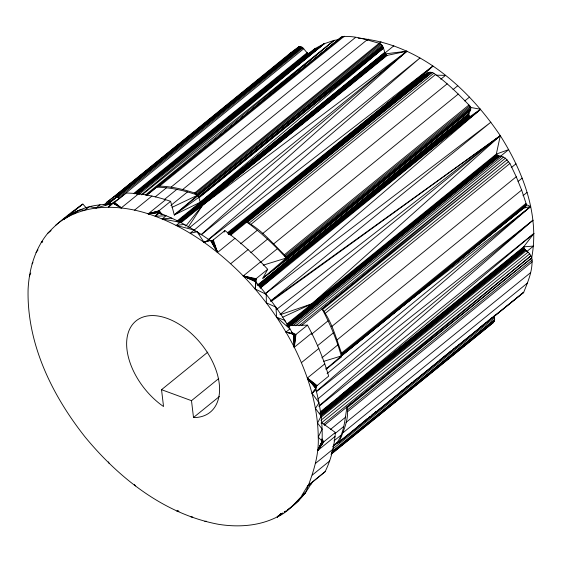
<?xml version="1.0" encoding="UTF-8"?>
<svg xmlns="http://www.w3.org/2000/svg" width="562" height="562" viewBox="0 0 562 562"><rect width="100%" height="100%" fill="white"/><g stroke="black" fill="none" stroke-linecap="round" stroke-linejoin="round"><path stroke-width="0.84" d="M292.626 333.898L294.636 334.987L294.277 347.274C308.166 375.191 317.853 405.743 318.254 437.131C319.061 456.421 312.598 474.56 305.791 492.193C296.567 500.735 289.304 511.638 277.277 516.885C259.201 526.144 238.169 527.479 218.372 524.29C164.708 514.181 119.397 478.536 85.319 437.271C52.118 395.402 26.695 343.705 28.1 289.177C29.147 269.198 34.893 248.952 47.763 233.293C58.153 222.116 70.496 212.935 82.853 204.069L86.738 208.439M326.164 369.262L341.52 356.8L340.993 356.329L341.689 354.987L341.527 353.098C336.041 338.141 331.945 321.597 322.047 308.861L301.351 325.658M340.993 356.329L525.941 206.008L526.032 203.36L521.648 190.089L516.26 176.763L509.91 163.486L505.428 158.196L501.726 156.348L498.199 155.885L496.316 154.093L500.299 135.681C467.851 87.44 418.367 43.33 358.149 38.216M270.659 301L500.299 135.681C523.025 171.522 539.794 214.958 531.673 257.916M321.302 422.42L335.381 432.473L323.333 442.182L322.321 442.203L322.068 441.261C322.82 423.79 320.333 406.34 315.893 389.459L315.977 387.316L317.108 385.532L328.665 376.154C323.515 358.437 316.273 341.373 307.505 325.152L295.415 334.854L293.821 334.762L292.746 333.666C282.356 315.324 270.034 298.12 256.117 282.286L255.352 280.361L256.132 278.675L267.688 269.296C254.698 255.071 240.403 242.039 224.898 230.596L212.78 240.325L210.848 240.564L209.31 239.946C193.806 229.022 177.142 219.714 159.369 213.026L158.365 212.014L159.053 210.715L170.609 201.329L174.304 214.944L200.198 202.285L383.502 48.058L381.837 45.101L379.153 43.232C367.084 40.197 353.828 34.746 341.373 37.043L146.457 195.267M259.665 287.252L469.713 116.777C466.446 113.053 474.012 108.599 468.926 105.003C458.079 93.538 446.642 82.474 433.822 73.236C431.841 72.231 429.256 71.676 427.345 73.116L228.755 234.312M255.373 279.96L255.267 281.52L255.373 279.96L243.262 275.963C216.581 248.804 184.68 225.741 148.235 213.82C117.837 203.908 80.823 203.493 55.413 225.474M260.691 261.815L243.262 275.963C263.578 297.129 280.916 321.148 294.277 347.274L295.415 334.854L291.987 333.076L295.183 334.931L294.277 347.274L311.706 333.133M293.125 334.2L286.002 332.1L289.894 328.889L276.666 317.242L275.907 307.133L266.367 302.841L266.233 294.305L255.197 289.044L255.745 281.773L243.262 275.963L256.132 278.675L255.865 282.026M255.626 281.548L243.262 275.963L255.71 279.152L255.443 282.426L256.132 278.675M287.575 509.713C297.382 503.531 304.99 494.384 310.723 484.409L312.929 481.746L325.131 471.666C331.159 459.442 334.355 446.024 335.381 432.473M255.324 281.604L255.555 279.384L243.262 275.963L255.415 280.986M332.795 446.902C344.218 437.707 344.618 420.306 347.007 406.909L530.886 255.872C529.664 251.917 524.269 250.975 523.672 246.858L533.9 233.49L319.083 406.242M255.197 289.044L256.117 282.286M255.387 281.506L255.71 279.152M333.301 445.308L339.23 442.006C343.312 431.103 349.473 418.774 347.007 406.909L531.785 257.916L530.886 255.872L323.712 424.015M338.788 442.596L523.728 292.268C528.013 281.541 533.254 269.662 531.785 257.916L347.288 407.654M341.043 356.139L525.491 206.584L526.222 204.343L341.717 354.088M267.688 269.296L262.798 278.281L285.995 260.318L286.838 258.773L286.206 258.063C274.277 244.821 261.112 232.696 246.802 222.06L230.778 235.071M257.41 285.138L468.877 113.552M29.414 276.09L30.791 273.02M170.609 201.329C156.32 196.398 141.357 193.293 126.211 193.04L114.093 202.819L110.798 203.957C98.174 204.828 84.258 205.769 73.931 213.862L77.985 210.708L64.166 218.983L82.853 204.069M335.05 436.449L317.621 450.598L322.068 441.261L318.254 437.131L322.152 429.101L317.537 423.01L321.134 416.154L315.465 408.363L319.012 402.792L312.065 393.323L315.781 388.623L307.372 378.029L324.801 363.888M321.97 438.901L323.824 441.851L317.621 450.598L322.075 441.542M321.605 439.421L323.333 442.182L317.621 450.598L322.096 441.739M321.9 440.172L323.15 442.266L317.621 450.598L322.216 442.062M224.076 232.113L224.898 230.596M321.9 440.945L322.764 442.357L317.621 450.598L322.321 442.203M32.062 263.852L32.933 262.356M317.621 450.598L322.532 442.322L321.626 440.882M325.131 471.666L307.702 485.814L301.829 495.459L305.391 492.818L294.755 503.91L286.55 511.076L284.309 512.066M331.482 453.927L493.513 322.419L494.672 319.532L494.237 316.315M187.877 227.666L202.685 205.13L386.649 55.118L387.183 55.385L406.902 51.205L201.091 234.677M36.031 252.57L37.977 249.893M185.931 225.91L202.685 205.13L387.183 55.385M426.418 74.254L427.345 73.116M111.086 203.943L108.382 207.181L112.744 203.5M315.795 388.883L312.065 393.323L315.893 389.459M313.828 59.705L341.373 37.043M111.332 203.908L108.382 207.181L112.238 203.69M71.079 213.138L72.842 211.333M104.11 204.652L291.06 52.498L298.668 46.927C304.091 45.079 305.271 54.261 310.21 53.79L324.133 43.759L334.109 40.38L339.097 39.502M287.386 56.123L291.06 52.498M111.887 203.788L108.382 207.181L110.798 203.957L96.144 207.933L89.548 206.69L84.623 210.167L79.755 209.865L70.391 214.333L64.166 218.983L81.595 204.835M158.92 212.808L155.175 216.194L166.155 215.815L162.151 218.92L180.163 222.285L176.173 225.404L194.15 230.055L194.965 231.502M282.777 317.158L311.819 303.838L500.299 135.681L271.074 301.534M200.198 202.285L198.344 195.435L197.62 195.169C184.399 190.469 170.539 187.42 156.475 187.139L342.694 36.397M325.939 368.862L327.239 367.71M105.804 205.025L110.3 201.112L117.437 196.426L119.256 198.47L303.754 48.725M318.886 406.017L532.966 220.241L316.315 391.77M260.311 288.032L285.215 266.514L480.601 109.274L470.38 107.398M316.153 391.566L530.683 206.493L526.067 204.561M208.045 239.848L419.94 58.012L201.196 234.818M265.138 293.842L480.601 109.274L469.713 116.777M326.079 368.967L341.296 355.985C336.701 339.603 330.077 323.853 322.047 308.861L505.428 158.196L298.935 325.784M179.959 222.861L386.649 55.118L384.921 53.13L383.502 48.058L198.857 197.346L174.304 214.944L197.62 195.169L382.56 46.028L380.081 43.66L195.583 193.398L194.656 192.97C182.861 189.268 170.609 186.106 158.196 186.141M178.899 221.92L200.739 203.451L384.921 53.13M177.838 221.934L200.416 202.875L384.703 52.54L176.672 221.386M227.35 130.005L228.692 128.881M230.034 127.75L334.109 40.38L142.256 194.712M194.206 230.09L406.902 51.205L384.534 53.945M339.174 396.603L533.9 233.49M96.144 207.933L100.008 204.716M317.839 398.999L532.966 220.241M141.217 194.873L324.133 43.759L315.085 48.571L308.405 53.741M333.034 446.453L338.45 442.006M294.755 503.91L298.963 500.454M145.432 195.056L334.109 40.38M327.07 373.604L530.683 206.493L522.47 208.453M107.518 204.399L302.012 47.271L117.514 197.016L115.681 196.37L114.17 196.672L106.555 202.236M201.147 203.999L385.237 53.713L178.547 221.463M201.625 204.47L385.651 54.254L178.962 222.004M202.144 204.856L386.129 54.732L179.44 222.475M286.114 257.691L470.619 107.946L468.926 105.003L284.421 254.748L286.114 257.691L470.794 108.93L286.297 258.675L286.838 258.773L262.798 278.281L286.206 258.063L284.421 254.748C272.535 243.465 261.576 229.549 246.802 222.06L430.197 72.203L229.837 234.818M337.404 443.123L523.728 292.268M365.967 419.814L367.33 418.704M368.693 417.594L370.049 416.484M372.093 414.819L373.449 413.709M374.812 412.599L376.175 411.489M331.721 452.593L494.672 319.532L331.791 451.722M139.081 194.34L324.133 43.759L308.433 54.437M198.857 197.346L383.122 47.039L198.625 196.777L195.583 193.398M47.763 233.293L51.114 230.575M42.628 241.26L41.286 242.348L42.698 241.646M114.866 196.398L299.363 46.66M114.81 196.728L116.172 195.618M115.681 196.37L300.178 46.625M105.628 204.905L110.3 201.112M116.58 196.581L301.084 46.836L298.668 46.927L114.17 196.672L116.58 196.581L302.012 47.271M107.419 204.554L117.437 196.426L117.514 197.016M118.42 197.655L302.918 47.918M133.911 193.335L307.245 52.659M134.395 193.806L307.73 53.13M135.597 193.63L308.25 53.502M308.271 54.1L315.085 48.571M136.13 193.897L308.791 53.769M136.657 194.038L309.311 53.91M137.142 194.045L309.795 53.917M137.283 194.136L310.21 53.79M138.652 193.778L121.223 207.919L113.103 203.353M146.858 195.218L174.803 172.541M176.847 170.883L178.21 169.773M179.573 168.67L180.936 167.567M182.299 166.457L184.343 164.799M185.706 163.69L217.051 138.252M218.414 137.142L219.777 136.039M221.14 134.929L222.503 133.826M224.547 132.168L225.91 131.058M227.273 129.955L232.05 126.078M233.413 124.975L261.351 102.298M263.395 100.64L264.758 99.53M266.121 98.427L267.484 97.317M268.847 96.214L270.891 94.556M272.254 93.447L303.606 68.002M304.969 66.899L306.332 65.789M307.695 64.686L309.058 63.583M312.465 60.815L311.102 61.918L312.472 60.759M159.791 185.973L344.288 36.235M134.55 210.139L151.979 195.99M155.168 196.953L166.521 187.736M171.087 187.118L355.584 37.373M164.209 199.629L176.897 189.331M159.369 213.026L155.175 216.194L158.765 212.696L148.235 213.82L165.664 199.672M182.741 189.457L367.239 39.712M367.148 40.253L368.51 39.15M170.834 205.453L187.525 191.902M381.043 41.721L194.656 192.97L197.339 194.838L382.56 46.028L174.304 214.944M196.496 194.038L380.994 44.293M197.339 194.838L381.837 45.101M199.004 197.796L383.502 48.058M177.557 221.428L393.892 45.761M181.168 222.587L202.685 205.13L406.902 51.205L189.366 227.814M227.561 232.731L432.859 66.098L423.453 74.936L228.2 233.406M228.221 234.129L423.987 75.245L425.02 75.477M228.952 234.48L428.63 72.421M229.465 234.101L248.966 218.365M250.329 217.262L302.665 174.782M303.747 173.813L305.11 172.71M306.473 171.6L308.517 169.942M309.88 168.832L340.052 144.441M342.588 142.284L343.951 141.181M345.314 140.071L347.358 138.414M348.721 137.311L350.084 136.201M351.447 135.098L379.392 112.421M384.162 108.543L385.525 107.44M387.569 105.782L388.932 104.672M390.295 103.57L391.714 102.509M393.021 101.357L395.065 99.699M396.47 98.652L420.966 78.68M422.982 77.135L424.338 76.032M229.64 234.291L231.003 233.188M232.366 232.085L233.778 230.968M262.271 207.807L263.627 206.704M264.99 205.601L266.402 204.491M267.709 203.395L269.802 201.73M301.014 176.363L302.377 175.26M303.733 174.157L308.545 170.286M333.645 149.885L335.001 148.782M339.764 144.919L341.176 143.802M342.483 142.713L344.52 141.055M372.388 118.434L373.751 117.332M375.788 115.681L377.144 114.578M378.507 113.475L379.919 112.358M381.282 111.255L382.638 110.152M411.131 86.991L412.55 85.881M414.531 84.23L415.894 83.127M417.25 82.024L419.294 80.373M247.055 220.276L248.411 219.173M321.822 159.594L323.185 158.491M393.196 101.666L394.559 100.563M247.463 222.222L431.96 72.477L246.802 222.06M249.324 222.974L433.822 73.236M251.165 224.161L435.662 74.416M234.965 238.316L217.543 252.457L210.483 240.487L203.999 242.25L197.1 231.776L190.167 233.202L194.15 230.055M440.756 79.242L445.526 75.371L436.189 75.189M240.627 243.803L257.319 230.251M262.672 233.567L447.176 83.822M230.673 263.733L248.095 249.584M250.849 252.689L267.54 239.138M453.028 89.604L457.791 85.74M273.792 243.789L458.29 94.051M260.712 262.215L277.403 248.671M464.76 100.949L469.53 97.078M285.152 255.668L469.656 105.93M285.728 256.665L470.225 106.928M286.255 259.567L470.752 109.822M285.995 260.318L470.492 110.574M258.007 285.004L468.722 113.988M257.972 285.517L468.694 114.5M258.745 285.531L468.785 115.062M258.949 286.121L468.989 115.653M259.265 286.697L469.305 116.229M260.332 288.046L480.601 109.274M270.631 300.958L490.9 122.186L265.173 293.877M218.716 378.57L191.494 400.671L193.504 417.51L196.04 417.489A58.799 36.066 50.9 0 0 206.177 350.681A58.799 36.066 50.9 0 0 133.039 323.86A58.799 36.066 50.9 0 0 160.767 404.556L163.542 406.523L161.533 389.684L207.821 352.114M280.002 314.46L500.299 135.681L276.644 309.346M286.943 324.028L496.316 154.093L508.701 149.604L499.843 156.784M286.655 325.124L496.696 154.655L497.412 155.948M287.793 325.075L497.152 155.154M287.625 326.044L497.665 155.569M288.158 326.353L498.199 155.885M288.692 326.543L498.726 156.074M288.51 327.154L499.232 156.138M501.726 156.348L293.188 325.602L291.439 325.377L499.976 156.124M295.724 325.749L503.58 157.051M322.665 309.451L507.163 159.706L322.047 308.861M324.19 311.25L508.687 161.505M193.504 417.51L219.37 396.519M325.412 313.231L509.91 163.486M511.244 167.666L516.014 163.802M311.418 334.348L328.11 320.804M331.763 326.501L516.26 176.763M518.073 181.435L522.154 178.119M317.375 345.834L333.399 332.823M301.422 362.638L318.851 348.489M337.151 339.827L521.648 190.089M321.857 357.861L337.881 344.85M522.976 195.717L527.065 192.401M526.032 203.36L341.527 353.098L341.443 355.746L525.941 206.008M341.689 354.987L526.187 205.242M342.996 354.06L350.484 347.983M351.847 346.88L353.21 345.771M354.573 344.668L355.936 343.565M357.973 341.907L359.336 340.804M383.846 320.909L392.016 314.277M393.379 313.175L394.742 312.072M396.779 310.414L398.142 309.304M424.015 288.306L430.822 282.784M432.185 281.681L433.548 280.571M435.585 278.914L436.948 277.811M438.311 276.708L439.674 275.598M464.184 255.71L469.628 251.291M470.991 250.181L472.354 249.078M473.71 247.975L475.754 246.318M477.117 245.208L478.48 244.105M505.027 222.552L511.16 217.585M512.516 216.475L514.56 214.817M515.923 213.715L517.286 212.612M522.049 208.741L523.412 207.638M320.354 411.876L523.672 246.858L533.464 246.093L526.657 251.621M319.799 412.915L523.721 247.406M319.968 413.499L523.889 247.99M320.93 413.534L524.17 248.58M320.628 414.644L524.55 249.142M320.396 415.704L524.999 249.647M320.902 416.126L525.505 250.069M321.197 417.137L526.327 250.652M320.902 420.278L528.076 252.134M321.092 423.158L529.629 253.905M324.302 425.336L347.007 406.909M347.766 409.663L532.263 259.918M347.801 411.51L532.298 261.766M330.421 429.48L345.778 417.018M346.016 422.441L530.514 272.696M334.98 433.597L343.656 426.551M343.15 432.635L527.648 282.89M333.983 440.868L340.663 435.452M333.231 446.179L334.594 445.076M336.638 443.411L338.001 442.308M358.514 425.989L367.358 418.809M368.721 417.707L370.084 416.597M371.447 415.494L373.491 413.836M374.847 412.733L376.21 411.623M399.357 392.838L408.89 385.103M410.253 384.001L412.297 382.343M413.653 381.233L415.016 380.13M439.526 360.242L447.696 353.61M449.059 352.5L451.103 350.843M452.459 349.74L453.822 348.637M455.185 347.527L456.548 346.424M480.377 327.084L486.502 322.11M487.865 321.007L492.628 317.137M493.991 316.034L495.354 314.931M520.545 294.488L523.292 292.858M338.169 442.975L522.667 293.238M333.076 448.75L494.588 317.663M315.633 463.278L333.062 449.129M331.594 453.211L494.307 321.148L331.756 452.719M330.99 454.229L493.513 322.419M312.317 475.052L329.746 460.903M156.475 187.139L270.919 94.423M272.282 93.32L273.645 92.217M275.008 91.114L309.072 63.52M313.835 59.656L340.403 38.139M470.794 108.93L286.206 258.063L263.22 265.145M137.304 194.192L324.133 43.759M107.391 204.154L116.931 196.714M390.091 315.872L530.683 206.493M71.29 213.448L64.166 218.983L70.91 214.101M208.123 239.953L432.859 66.098L238.955 224.681L227.863 233.188M70.693 213.953L64.166 218.983L70.615 214.255M310.723 484.409L307.702 485.814L312.69 481.971M279.974 514.806L281.316 513.773M281.218 513.872L277.277 516.885L282.862 512.895M70.461 214.178L64.166 218.983L70.531 214.298M281.162 513.928L277.277 516.885L281.337 513.963M281.112 513.998L277.277 516.885L281.253 514.005M281.105 514.04L277.277 516.885L281.14 514.047M310.962 484.015L307.702 485.814L312.184 482.491M311.088 483.833L307.702 485.814L311.594 483.165M110.637 204.287L119.256 198.47M284.232 511.947L285.566 511.055M307.702 485.814L311.432 483.369M42.649 241.52L41.286 242.348L42.628 241.597M524.866 206.949L525.491 206.584M172.021 207.35L197.62 195.169M209.886 240.276L203.999 242.25L209.31 239.946M203.999 242.25L209.626 240.143M280.944 314.453L311.819 303.838M323.824 361.317L341.296 355.985L341.52 356.8M158.491 212.401L148.235 213.82L159.053 210.715L162.278 214.656M159.446 213.49L158.414 212.26L148.235 213.82L158.646 211.143L161.42 214.536M159.404 213.293L158.365 212.014L148.235 213.82L158.498 211.333L160.507 213.946M148.235 213.82L158.351 211.755L159.383 212.977M176.173 225.404L184.448 224.414L185.439 225.833M162.151 218.92L171.74 218.105M204.849 521.339L206.514 521.255M291.439 325.377L307.505 325.152M178.772 511.329L177.051 511.139L178.751 511.167M426.003 74.985L423.453 74.936L423.987 75.245M191.031 516.942L192.773 517.026M177.051 511.139L178.765 511.272M292.746 333.666L286.002 332.1L292.95 333.983M385.16 54.584L386.649 55.118M255.352 280.361L243.262 275.963L255.366 280.747M161.533 389.684L191.494 400.671M276.666 317.242L284.836 320.396L285.348 321.977M292.9 333.87L295.183 334.931M292.289 333.849L294.636 334.987M291.369 332.163L295.949 334.538L294.277 347.274L293.547 334.594L292.198 333.849M292.809 334.179L294.235 334.917L294.277 347.274L293.821 334.762L292.275 333.94M292.324 333.983L293.821 334.762M113.44 203.184L121.223 207.919L114.655 202.418M113.847 202.973L121.223 207.919L114.093 202.819M315.816 387.998L307.372 378.029L317.108 385.532M315.858 387.731L307.372 378.029L316.645 386.024M315.977 387.316L307.372 378.029L316.455 386.27M197.1 231.776L199.615 234.228M307.372 378.029L316.125 386.881M158.414 212.26L159.489 213.581M158.351 211.755L159.397 213.089M158.646 211.143L160.599 213.827M159.053 210.715L161.807 214.642M321.752 440.165L323.15 442.266M134.459 484.507L135.393 485.919M321.815 440.917L322.764 442.357M210.848 240.564L217.543 252.457L213.342 239.974M211.389 240.599L217.543 252.457L212.78 240.325M108.382 461.88L109.169 463.397M211.881 240.578L217.543 252.457L212.52 240.424M336.54 443.025L336.8 443.65"/></g></svg>
